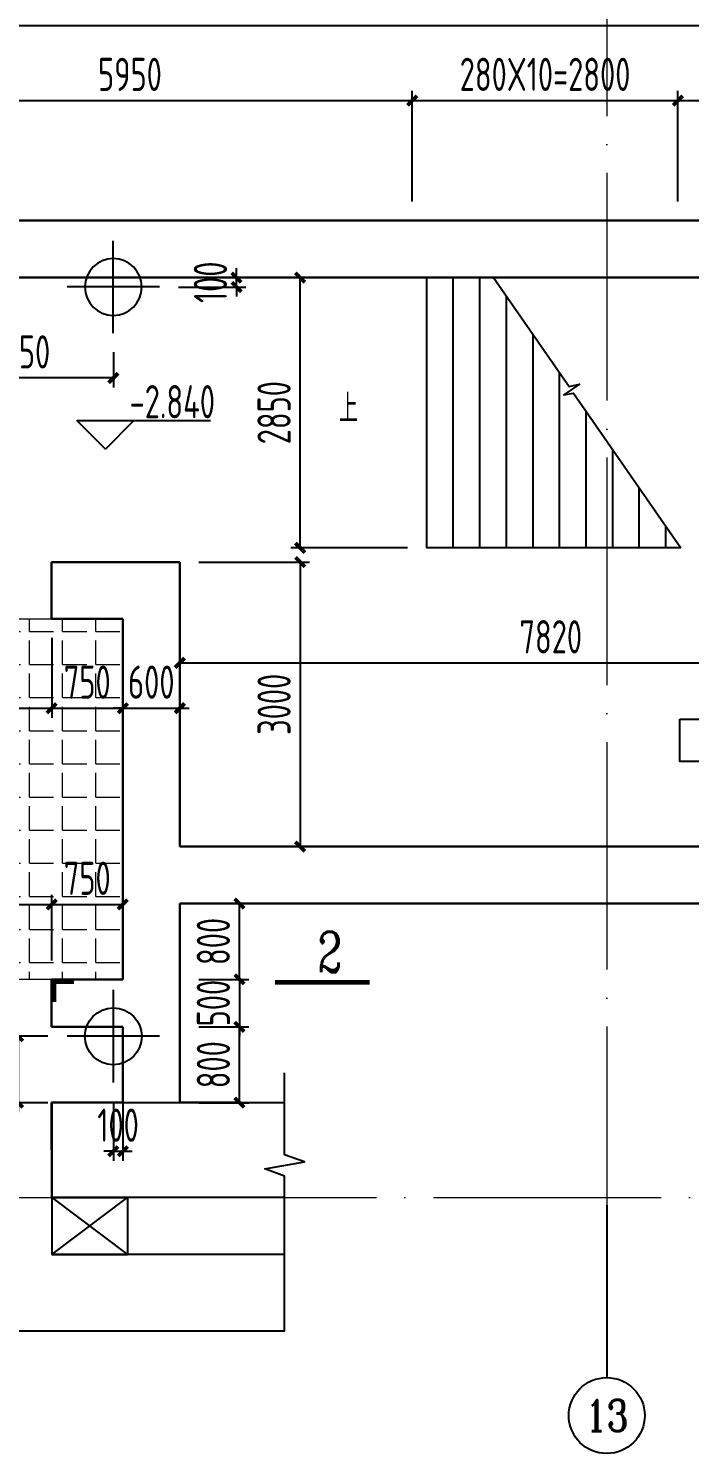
# Model space of a CAD drawing. Header units: millimetres. Extents: x -897614 to 191467, y -439928 to 101803.
# Drawn here: x -381683 to -374717, y -176673 to -161648 of the extents above; entities that cross this region are included whole.
import ezdxf
from ezdxf.enums import TextEntityAlignment as Align

# ---------------------------------------------------------------- set-up
doc = ezdxf.new("R2010")
doc.units = ezdxf.units.MM
doc.header["$LTSCALE"] = 1000
doc.linetypes.add('ACAD_ISO04W100', pattern=[30, 24, -3, 0, -3])
for name, color, linetype in [('AXIS', 3, 'Continuous'), ('DIM_ELEV', 3, 'Continuous'), ('DIM_LEAD', 3, 'Continuous'), ('DIM_SYMB', 3, 'Continuous'), ('JG_TEXT', 7, 'Continuous'), ('OTH', 7, 'Continuous'), ('STAIR', 2, 'Continuous'), ('ZH', 7, 'Continuous')]:
    doc.layers.add(name, color=color, linetype=linetype)
for name, color, linetype, lineweight in [('AXIS_TEXT', 7, 'Continuous', 18), ('DOTE', 8, 'ACAD_ISO04W100', 9), ('PUB_HATCH', 8, 'Continuous', 18), ('WALL', 6, 'Continuous', 30)]:
    doc.layers.add(name, color=color, linetype=linetype, lineweight=lineweight)
doc.styles.add('_TCH_AXIS', font='COMPLEX', dxfattribs={"bigfont": 'GBCBIG'})
doc.styles.add('_TCH_LABEL', font='COMPLEX', dxfattribs={"bigfont": 'GBCBIG'})
doc.styles.add('COMPLEX', font='COMPLEX')
doc.styles.add('TSSD', font='tssdeng.shx', dxfattribs={"width": 0.7, "bigfont": 'tssdchn.shx'})
doc.dimstyles.new('TSD', dxfattribs={"dimtxt": 350, "dimasz": 100, "dimexe": 100, "dimexo": 200, "dimgap": 100, "dimtad": 1, "dimdec": 0, "dimzin": 0, "dimdsep": 46, "dimtxsty": 'TSSD', "dimblk": 'ARCHTICK', "dimcen": 0.09, "dimclrt": 7, "dimazin": 2, "dimtfac": 1, "dimtdec": 0, "dimtix": 1, "dimtmove": 2, "dimatfit": 3, "dimfxl": 0, "dimtolj": 1, "dimtzin": 0, "dimarcsym": 0})

# ---------------------------------------------------------------- blocks, each defined once
blk = doc.blocks.new('_ArchTick')
at = {"color": 0, "linetype": 'ByBlock', "const_width": 0.4}
blk.add_lwpolyline([(-0.5, -0.5), (0.5, 0.5)], dxfattribs=at)
blk = doc.blocks.new('*D1198')
at = {"layer": 'Defpoints', "color": 0, "transparency": 16777216}
for p in [(-377639, -162407), (-383589, -163674, 0), (-377639, -163674, 0)]:
    blk.add_point(p, dxfattribs=at)
at = {"layer": 'DIM_LEAD', "color": 0, "lineweight": -2, "transparency": 16777216}
for p, q in [((-383589, -163474), (-383589, -162307)), ((-383589, -162407), (-377639, -162407)), ((-377639, -163474), (-377639, -162307))]:
    blk.add_line(p, q, dxfattribs=at)
at = {"layer": 'DIM_LEAD', "color": 0, "lineweight": -2, "transparency": 16777216, "xscale": 100, "yscale": 100, "zscale": 100, "rotation": 180}
blk.add_blockref('_ArchTick', (-383589, -162407), dxfattribs=at)
at = {"layer": 'DIM_LEAD', "color": 0, "lineweight": -2, "transparency": 16777216, "xscale": 100, "yscale": 100, "zscale": 100}
blk.add_blockref('_ArchTick', (-377639, -162407), dxfattribs=at)
at = {"layer": 'DIM_LEAD', "color": 7, "transparency": 16777216, "insert": (-380614, -162132), "char_height": 350, "attachment_point": 5, "style": 'TSSD'}
blk.add_mtext('\\A1;5950', dxfattribs=at)
blk = doc.blocks.new('*D1199')
at = {"layer": 'Defpoints', "color": 0, "transparency": 16777216}
for p in [(-374839, -162407), (-377639, -163674, 0), (-374839, -163674)]:
    blk.add_point(p, dxfattribs=at)
at = {"layer": 'DIM_LEAD', "color": 0, "lineweight": -2, "transparency": 16777216}
for p, q in [((-377639, -163474), (-377639, -162307)), ((-377639, -162407), (-374839, -162407)), ((-374839, -163474), (-374839, -162307))]:
    blk.add_line(p, q, dxfattribs=at)
at = {"layer": 'DIM_LEAD', "color": 0, "lineweight": -2, "transparency": 16777216, "xscale": 100, "yscale": 100, "zscale": 100, "rotation": 180}
blk.add_blockref('_ArchTick', (-377639, -162407), dxfattribs=at)
at = {"layer": 'DIM_LEAD', "color": 0, "lineweight": -2, "transparency": 16777216, "xscale": 100, "yscale": 100, "zscale": 100}
blk.add_blockref('_ArchTick', (-374839, -162407), dxfattribs=at)
at = {"layer": 'DIM_LEAD', "color": 7, "transparency": 16777216, "insert": (-376239, -162132), "char_height": 350, "attachment_point": 5, "style": 'TSSD'}
blk.add_mtext('\\A1;280X10=2800', dxfattribs=at)
blk = doc.blocks.new('*D1202')
at = {"layer": 'Defpoints', "color": 0, "transparency": 16777216}
for p in [(-383589, -167874, 0), (-381439, -167874, 0), (-381439, -168815)]:
    blk.add_point(p, dxfattribs=at)
at = {"layer": 'DIM_LEAD', "color": 0, "lineweight": -2, "transparency": 16777216}
for p, q in [((-383589, -168074), (-383589, -168915)), ((-381439, -168074), (-381439, -168915)), ((-383589, -168815), (-381439, -168815))]:
    blk.add_line(p, q, dxfattribs=at)
at = {"layer": 'DIM_LEAD', "color": 0, "lineweight": -2, "transparency": 16777216, "xscale": 100, "yscale": 100, "zscale": 100, "rotation": 180}
blk.add_blockref('_ArchTick', (-383589, -168815), dxfattribs=at)
at = {"layer": 'DIM_LEAD', "color": 0, "lineweight": -2, "transparency": 16777216, "xscale": 100, "yscale": 100, "zscale": 100}
blk.add_blockref('_ArchTick', (-381439, -168815), dxfattribs=at)
at = {"layer": 'DIM_LEAD', "color": 7, "transparency": 16777216, "insert": (-382514, -168540), "char_height": 350, "attachment_point": 5, "style": 'TSSD'}
blk.add_mtext('\\A1;2150', dxfattribs=at)
blk = doc.blocks.new('*D1203')
at = {"layer": 'Defpoints', "color": 0, "transparency": 16777216}
for p in [(-381439, -167874, 0), (-380689, -167874, 0), (-380689, -168815)]:
    blk.add_point(p, dxfattribs=at)
at = {"layer": 'DIM_LEAD', "color": 0, "lineweight": -2, "transparency": 16777216}
for p, q in [((-381439, -168074), (-381439, -168915)), ((-380689, -168074), (-380689, -168915)), ((-381439, -168815), (-380689, -168815))]:
    blk.add_line(p, q, dxfattribs=at)
at = {"layer": 'DIM_LEAD', "color": 0, "lineweight": -2, "transparency": 16777216, "xscale": 100, "yscale": 100, "zscale": 100, "rotation": 180}
blk.add_blockref('_ArchTick', (-381439, -168815), dxfattribs=at)
at = {"layer": 'DIM_LEAD', "color": 0, "lineweight": -2, "transparency": 16777216, "xscale": 100, "yscale": 100, "zscale": 100}
blk.add_blockref('_ArchTick', (-380689, -168815), dxfattribs=at)
at = {"layer": 'DIM_LEAD', "color": 7, "transparency": 16777216, "insert": (-381064, -168540), "char_height": 350, "attachment_point": 5, "style": 'TSSD'}
blk.add_mtext('\\A1;750', dxfattribs=at)
blk = doc.blocks.new('*D1204')
at = {"layer": 'Defpoints', "color": 0, "transparency": 16777216}
for p in [(-380689, -167874, 0), (-380089, -167874, 0), (-380089, -168815)]:
    blk.add_point(p, dxfattribs=at)
at = {"layer": 'DIM_LEAD', "color": 0, "lineweight": -2, "transparency": 16777216}
for p, q in [((-380689, -168074), (-380689, -168915)), ((-380089, -168074), (-380089, -168915)), ((-380689, -168815), (-380789, -168815)), ((-380689, -168815), (-380089, -168815)), ((-380089, -168815), (-379989, -168815))]:
    blk.add_line(p, q, dxfattribs=at)
at = {"layer": 'DIM_LEAD', "color": 0, "lineweight": -2, "transparency": 16777216, "xscale": 100, "yscale": 100, "zscale": 100}
blk.add_blockref('_ArchTick', (-380689, -168815), dxfattribs=at)
at = {"layer": 'DIM_LEAD', "color": 0, "lineweight": -2, "transparency": 16777216, "xscale": 100, "yscale": 100, "zscale": 100, "rotation": 180}
blk.add_blockref('_ArchTick', (-380089, -168815), dxfattribs=at)
at = {"layer": 'DIM_LEAD', "color": 7, "transparency": 16777216, "insert": (-380389, -168540), "char_height": 350, "attachment_point": 5, "style": 'TSSD'}
blk.add_mtext('\\A1;600', dxfattribs=at)
blk = doc.blocks.new('*D1207')
at = {"layer": 'Defpoints', "color": 0, "transparency": 16777216}
for p in [(-371669, -161615), (-371669, -163674, 0), (-429959, -164074, 0)]:
    blk.add_point(p, dxfattribs=at)
at = {"layer": 'DIM_LEAD', "color": 0, "lineweight": -2, "transparency": 16777216}
for p, q in [((-429959, -163874), (-429959, -161515)), ((-429959, -161615), (-371669, -161615)), ((-371669, -163474), (-371669, -161515))]:
    blk.add_line(p, q, dxfattribs=at)
at = {"layer": 'DIM_LEAD', "color": 0, "lineweight": -2, "transparency": 16777216, "xscale": 100, "yscale": 100, "zscale": 100, "rotation": 180}
blk.add_blockref('_ArchTick', (-429959, -161615), dxfattribs=at)
at = {"layer": 'DIM_LEAD', "color": 0, "lineweight": -2, "transparency": 16777216, "xscale": 100, "yscale": 100, "zscale": 100}
blk.add_blockref('_ArchTick', (-371669, -161615), dxfattribs=at)
at = {"layer": 'DIM_LEAD', "color": 7, "transparency": 16777216, "insert": (-400814, -161340), "char_height": 350, "attachment_point": 5, "style": 'TSSD'}
blk.add_mtext('\\A1;58290', dxfattribs=at)
blk = doc.blocks.new('*D1212')
at = {"layer": 'Defpoints', "color": 0, "transparency": 16777216}
for p in [(-372269, -162407), (-374839, -163674), (-372269, -163674, 0)]:
    blk.add_point(p, dxfattribs=at)
at = {"layer": 'DIM_LEAD', "color": 0, "lineweight": -2, "transparency": 16777216}
for p, q in [((-374839, -163474), (-374839, -162307)), ((-374839, -162407), (-372269, -162407)), ((-372269, -163474), (-372269, -162307))]:
    blk.add_line(p, q, dxfattribs=at)
at = {"layer": 'DIM_LEAD', "color": 0, "lineweight": -2, "transparency": 16777216, "xscale": 100, "yscale": 100, "zscale": 100, "rotation": 180}
blk.add_blockref('_ArchTick', (-374839, -162407), dxfattribs=at)
at = {"layer": 'DIM_LEAD', "color": 0, "lineweight": -2, "transparency": 16777216, "xscale": 100, "yscale": 100, "zscale": 100}
blk.add_blockref('_ArchTick', (-372269, -162407), dxfattribs=at)
at = {"layer": 'DIM_LEAD', "color": 7, "transparency": 16777216, "insert": (-373554, -162132), "char_height": 350, "attachment_point": 5, "style": 'TSSD'}
blk.add_mtext('\\A1;2570', dxfattribs=at)
blk = doc.blocks.new('*D1213')
at = {"layer": 'Defpoints', "color": 0, "transparency": 16777216}
for p in [(-380089, -167274, 0), (-380089, -170274, 0), (-378820, -170274)]:
    blk.add_point(p, dxfattribs=at)
at = {"layer": 'DIM_LEAD', "color": 0, "lineweight": -2, "transparency": 16777216}
for p, q in [((-379889, -167274), (-378720, -167274)), ((-378820, -167274), (-378820, -170274)), ((-379889, -170274), (-378720, -170274))]:
    blk.add_line(p, q, dxfattribs=at)
at = {"layer": 'DIM_LEAD', "color": 0, "lineweight": -2, "transparency": 16777216, "xscale": 100, "yscale": 100, "zscale": 100}
for p, rotation in [((-378820, -167274), 90), ((-378820, -170274), 270)]:
    blk.add_blockref('_ArchTick', p, dxfattribs=dict(at, rotation=rotation))
at = {"layer": 'DIM_LEAD', "color": 7, "transparency": 16777216, "insert": (-379095, -168774), "char_height": 350, "attachment_point": 5, "rotation": 90, "style": 'TSSD'}
blk.add_mtext('\\A1;3000', dxfattribs=at)
blk = doc.blocks.new('*D1215')
at = {"layer": 'Defpoints', "color": 0, "transparency": 16777216}
for p in [(-381439, -170883), (-387439, -171674, 0), (-381439, -171674, 0)]:
    blk.add_point(p, dxfattribs=at)
at = {"layer": 'DIM_LEAD', "color": 0, "lineweight": -2, "transparency": 16777216}
for p, q in [((-387439, -171474), (-387439, -170783)), ((-381439, -171474), (-381439, -170783)), ((-387439, -170883), (-381439, -170883))]:
    blk.add_line(p, q, dxfattribs=at)
at = {"layer": 'DIM_LEAD', "color": 0, "lineweight": -2, "transparency": 16777216, "xscale": 100, "yscale": 100, "zscale": 100, "rotation": 180}
blk.add_blockref('_ArchTick', (-387439, -170883), dxfattribs=at)
at = {"layer": 'DIM_LEAD', "color": 0, "lineweight": -2, "transparency": 16777216, "xscale": 100, "yscale": 100, "zscale": 100}
blk.add_blockref('_ArchTick', (-381439, -170883), dxfattribs=at)
at = {"layer": 'DIM_LEAD', "color": 7, "transparency": 16777216, "insert": (-384439, -170608), "char_height": 350, "attachment_point": 5, "style": 'TSSD'}
blk.add_mtext('\\A1;6000', dxfattribs=at)
blk = doc.blocks.new('*D1216')
at = {"layer": 'Defpoints', "color": 0, "transparency": 16777216}
for p in [(-380689, -170883), (-381439, -171674, 0), (-380689, -171674, 0)]:
    blk.add_point(p, dxfattribs=at)
at = {"layer": 'DIM_LEAD', "color": 0, "lineweight": -2, "transparency": 16777216}
for p, q in [((-381439, -171474), (-381439, -170783)), ((-380689, -171474), (-380689, -170783)), ((-381439, -170883), (-380689, -170883))]:
    blk.add_line(p, q, dxfattribs=at)
at = {"layer": 'DIM_LEAD', "color": 0, "lineweight": -2, "transparency": 16777216, "xscale": 100, "yscale": 100, "zscale": 100, "rotation": 180}
blk.add_blockref('_ArchTick', (-381439, -170883), dxfattribs=at)
at = {"layer": 'DIM_LEAD', "color": 0, "lineweight": -2, "transparency": 16777216, "xscale": 100, "yscale": 100, "zscale": 100}
blk.add_blockref('_ArchTick', (-380689, -170883), dxfattribs=at)
at = {"layer": 'DIM_LEAD', "color": 7, "transparency": 16777216, "insert": (-381064, -170608), "char_height": 350, "attachment_point": 5, "style": 'TSSD'}
blk.add_mtext('\\A1;750', dxfattribs=at)
blk = doc.blocks.new('*D1220')
at = {"layer": 'Defpoints', "color": 0, "transparency": 16777216}
for p in [(-380089, -172174, 0), (-379460, -172174), (-380089, -172974, 0)]:
    blk.add_point(p, dxfattribs=at)
at = {"layer": 'DIM_LEAD', "color": 0, "lineweight": -2, "transparency": 16777216}
for p, q in [((-379889, -172174), (-379360, -172174)), ((-379460, -172974), (-379460, -172174)), ((-379889, -172974), (-379360, -172974))]:
    blk.add_line(p, q, dxfattribs=at)
at = {"layer": 'DIM_LEAD', "color": 0, "lineweight": -2, "transparency": 16777216, "xscale": 100, "yscale": 100, "zscale": 100}
for p, rotation in [((-379460, -172174), 90), ((-379460, -172974), 270)]:
    blk.add_blockref('_ArchTick', p, dxfattribs=dict(at, rotation=rotation))
at = {"layer": 'DIM_LEAD', "color": 7, "transparency": 16777216, "insert": (-379735, -172574), "char_height": 350, "attachment_point": 5, "rotation": 90, "style": 'TSSD'}
blk.add_mtext('\\A1;800', dxfattribs=at)
blk = doc.blocks.new('*D1221')
at = {"layer": 'Defpoints', "color": 0, "transparency": 16777216}
for p in [(-380089, -170874, 0), (-379460, -170874), (-380089, -171674, 0)]:
    blk.add_point(p, dxfattribs=at)
at = {"layer": 'DIM_LEAD', "color": 0, "lineweight": -2, "transparency": 16777216}
for p, q in [((-379889, -170874), (-379360, -170874)), ((-379460, -171674), (-379460, -170874)), ((-379889, -171674), (-379360, -171674))]:
    blk.add_line(p, q, dxfattribs=at)
at = {"layer": 'DIM_LEAD', "color": 0, "lineweight": -2, "transparency": 16777216, "xscale": 100, "yscale": 100, "zscale": 100}
for p, rotation in [((-379460, -170874), 90), ((-379460, -171674), 270)]:
    blk.add_blockref('_ArchTick', p, dxfattribs=dict(at, rotation=rotation))
at = {"layer": 'DIM_LEAD', "color": 7, "transparency": 16777216, "insert": (-379735, -171274), "char_height": 350, "attachment_point": 5, "rotation": 90, "style": 'TSSD'}
blk.add_mtext('\\A1;800', dxfattribs=at)
blk = doc.blocks.new('*D1249')
at = {"layer": 'Defpoints', "color": 0, "transparency": 16777216}
for p in [(-378820, -164274), (-377639, -164274, 0), (-377489, -167124, 0)]:
    blk.add_point(p, dxfattribs=at)
at = {"layer": 'DIM_LEAD', "color": 0, "lineweight": -2, "transparency": 16777216}
for p, q in [((-377839, -164274), (-378920, -164274)), ((-378820, -167124), (-378820, -164274)), ((-377689, -167124), (-378920, -167124))]:
    blk.add_line(p, q, dxfattribs=at)
at = {"layer": 'DIM_LEAD', "color": 0, "lineweight": -2, "transparency": 16777216, "xscale": 100, "yscale": 100, "zscale": 100}
for p, rotation in [((-378820, -164274), 90), ((-378820, -167124), 270)]:
    blk.add_blockref('_ArchTick', p, dxfattribs=dict(at, rotation=rotation))
at = {"layer": 'DIM_LEAD', "color": 7, "transparency": 16777216, "insert": (-379095, -165699), "char_height": 350, "attachment_point": 5, "rotation": 90, "style": 'TSSD'}
blk.add_mtext('\\A1;2850', dxfattribs=at)
blk = doc.blocks.new('*D1252')
at = {"layer": 'Defpoints', "color": 0, "transparency": 16777216}
for p in [(-380089, -171674, 0), (-380089, -172174, 0), (-379460, -172174)]:
    blk.add_point(p, dxfattribs=at)
at = {"layer": 'DIM_LEAD', "color": 0, "lineweight": -2, "transparency": 16777216}
for p, q in [((-379460, -171674), (-379460, -171574)), ((-379889, -171674), (-379360, -171674)), ((-379460, -171674), (-379460, -172174)), ((-379889, -172174), (-379360, -172174)), ((-379460, -172174), (-379460, -172274))]:
    blk.add_line(p, q, dxfattribs=at)
at = {"layer": 'DIM_LEAD', "color": 0, "lineweight": -2, "transparency": 16777216, "xscale": 100, "yscale": 100, "zscale": 100}
for p, rotation in [((-379460, -171674), 270), ((-379460, -172174), 90)]:
    blk.add_blockref('_ArchTick', p, dxfattribs=dict(at, rotation=rotation))
at = {"layer": 'DIM_LEAD', "color": 7, "transparency": 16777216, "insert": (-379735, -171924), "char_height": 350, "attachment_point": 5, "rotation": 90, "style": 'TSSD'}
blk.add_mtext('\\A1;500', dxfattribs=at)
blk = doc.blocks.new('A$C3ABC6A2D')
at = {"color": 5, "linetype": 'Continuous'}
for p, q in [((4605, -6781), (2150, -6781)), ((2150, -6781), (2150, -8381)), ((2150, -7781), (2150, -8381)), ((2150, -7781), (2950, -8381)), ((2150, -8381), (2950, -7781)), ((4605, -7781), (2150, -7781)), ((2151, -7781), (2950, -7781)), ((2950, -7781), (2950, -8381)), ((4605, -8381), (2150, -8381)), ((2151, -8381), (2950, -8381))]:
    blk.add_line(p, q, dxfattribs=at)
at = {"color": 5}
blk.add_lwpolyline([(-47829, -6467), (-47829, -7330), (-47619, -7406), (-48039, -7480), (-47829, -7555), (-47829, -9187), (-18323, -9187), (-18246, -8977), (-18172, -9397), (-18098, -9187), (4605, -9187), (4605, -7555), (4395, -7480), (4815, -7406), (4605, -7330), (4605, -6467)], dxfattribs=at)
blk = doc.blocks.new('_axiso')
blk.add_circle((0, 0), 0.5)
at = {"layer": 'AXIS_TEXT', "style": 'COMPLEX', "width": 1.041667}
blk.add_attdef('A', text='', height=0.56, dxfattribs=at).set_placement((-0.25, -0.28), (0.25, -0.28), align=Align.FIT)
blk = doc.blocks.new('*D1366')
at = {"layer": 'Defpoints', "color": 0, "transparency": 16777216}
for p in [(-372269, -168337), (-380089, -170274, 0), (-372269, -170274, 0)]:
    blk.add_point(p, dxfattribs=at)
at = {"layer": 'DIM_LEAD', "color": 0, "lineweight": -2, "transparency": 16777216}
for p, q in [((-380089, -168587), (-380089, -168237)), ((-372269, -168587), (-372269, -168237)), ((-380089, -168337), (-372269, -168337))]:
    blk.add_line(p, q, dxfattribs=at)
at = {"layer": 'DIM_LEAD', "color": 0, "lineweight": -2, "transparency": 16777216, "xscale": 100, "yscale": 100, "zscale": 100, "rotation": 180}
blk.add_blockref('_ArchTick', (-380089, -168337), dxfattribs=at)
at = {"layer": 'DIM_LEAD', "color": 0, "lineweight": -2, "transparency": 16777216, "xscale": 100, "yscale": 100, "zscale": 100}
blk.add_blockref('_ArchTick', (-372269, -168337), dxfattribs=at)
at = {"layer": 'DIM_LEAD', "color": 7, "transparency": 16777216, "insert": (-376179, -168062), "char_height": 350, "attachment_point": 5, "style": 'TSSD'}
blk.add_mtext('\\A1;7820', dxfattribs=at)
blk = doc.blocks.new('A$C74342322')
at = {"layer": 'ZH'}
for p, q in [((0, -488), (0, 488)), ((-488, 0), (488, 0))]:
    blk.add_line(p, q, dxfattribs=at)
blk.add_circle((0, 0), 300, dxfattribs=at)
blk = doc.blocks.new('*D1183')
at = {"layer": 'Defpoints', "color": 0, "transparency": 16777216}
for p in [(-382739, -164862, 0), (-380789, -164862, 0), (-382739, -165333)]:
    blk.add_point(p, dxfattribs=at)
at = {"layer": 'DIM_LEAD', "color": 0, "lineweight": -2, "transparency": 16777216}
for p, q in [((-382739, -165062), (-382739, -165433)), ((-380789, -165062), (-380789, -165433)), ((-380789, -165333), (-382739, -165333))]:
    blk.add_line(p, q, dxfattribs=at)
at = {"layer": 'DIM_LEAD', "color": 0, "lineweight": -2, "transparency": 16777216, "xscale": 100, "yscale": 100, "zscale": 100, "rotation": 180}
blk.add_blockref('_ArchTick', (-382739, -165333), dxfattribs=at)
at = {"layer": 'DIM_LEAD', "color": 0, "lineweight": -2, "transparency": 16777216, "xscale": 100, "yscale": 100, "zscale": 100}
blk.add_blockref('_ArchTick', (-380789, -165333), dxfattribs=at)
at = {"layer": 'DIM_LEAD', "color": 7, "transparency": 16777216, "insert": (-381764, -165058), "char_height": 350, "attachment_point": 5, "style": 'TSSD'}
blk.add_mtext('\\A1;1950', dxfattribs=at)
blk = doc.blocks.new('*D1184')
at = {"layer": 'Defpoints', "color": 0, "transparency": 16777216}
for p in [(-380301, -164274, 0), (-379491, -164274), (-380301, -164374, 0)]:
    blk.add_point(p, dxfattribs=at)
at = {"layer": 'DIM_LEAD', "color": 0, "lineweight": -2, "transparency": 16777216}
for p, q in [((-379491, -164274), (-379491, -164174)), ((-380101, -164274), (-379391, -164274)), ((-379491, -164374), (-379491, -164274)), ((-380101, -164374), (-379391, -164374)), ((-379491, -164374), (-379491, -164474))]:
    blk.add_line(p, q, dxfattribs=at)
at = {"layer": 'DIM_LEAD', "color": 0, "lineweight": -2, "transparency": 16777216, "xscale": 100, "yscale": 100, "zscale": 100}
for p, rotation in [((-379491, -164274), 270), ((-379491, -164374), 90)]:
    blk.add_blockref('_ArchTick', p, dxfattribs=dict(at, rotation=rotation))
at = {"layer": 'DIM_LEAD', "color": 7, "transparency": 16777216, "insert": (-379766, -164324), "char_height": 350, "attachment_point": 5, "rotation": 90, "style": 'TSSD'}
blk.add_mtext('\\A1;100', dxfattribs=at)
blk = doc.blocks.new('*D1191')
at = {"layer": 'Defpoints', "color": 0, "transparency": 16777216}
for p in [(-381278, -172274, 0), (-381793, -172974), (-381278, -172974, 0)]:
    blk.add_point(p, dxfattribs=at)
at = {"layer": 'DIM_LEAD', "color": 0, "lineweight": -2, "transparency": 16777216}
for p, q in [((-381793, -172274), (-381793, -172174)), ((-381478, -172274), (-381893, -172274)), ((-381793, -172274), (-381793, -172974)), ((-381478, -172974), (-381893, -172974)), ((-381793, -172974), (-381793, -173074))]:
    blk.add_line(p, q, dxfattribs=at)
at = {"layer": 'DIM_LEAD', "color": 0, "lineweight": -2, "transparency": 16777216, "xscale": 100, "yscale": 100, "zscale": 100}
for p, rotation in [((-381793, -172274), 270), ((-381793, -172974), 90)]:
    blk.add_blockref('_ArchTick', p, dxfattribs=dict(at, rotation=rotation))
at = {"layer": 'DIM_LEAD', "color": 7, "transparency": 16777216, "insert": (-382068, -172624), "char_height": 350, "attachment_point": 5, "rotation": 90, "style": 'TSSD'}
blk.add_mtext('\\A1;700', dxfattribs=at)
blk = doc.blocks.new('*D1192')
at = {"layer": 'Defpoints', "color": 0, "transparency": 16777216}
for p in [(-380789, -172762, 0), (-380689, -172762, 0), (-380689, -173486)]:
    blk.add_point(p, dxfattribs=at)
at = {"layer": 'DIM_LEAD', "color": 0, "lineweight": -2, "transparency": 16777216}
for p, q in [((-380789, -172962), (-380789, -173586)), ((-380689, -172962), (-380689, -173586)), ((-380789, -173486), (-380889, -173486)), ((-380789, -173486), (-380689, -173486)), ((-380689, -173486), (-380589, -173486))]:
    blk.add_line(p, q, dxfattribs=at)
at = {"layer": 'DIM_LEAD', "color": 0, "lineweight": -2, "transparency": 16777216, "xscale": 100, "yscale": 100, "zscale": 100}
blk.add_blockref('_ArchTick', (-380789, -173486), dxfattribs=at)
at = {"layer": 'DIM_LEAD', "color": 0, "lineweight": -2, "transparency": 16777216, "xscale": 100, "yscale": 100, "zscale": 100, "rotation": 180}
blk.add_blockref('_ArchTick', (-380689, -173486), dxfattribs=at)
at = {"layer": 'DIM_LEAD', "color": 7, "transparency": 16777216, "insert": (-380739, -173211), "char_height": 350, "attachment_point": 5, "style": 'TSSD'}
blk.add_mtext('\\A1;100', dxfattribs=at)

msp = doc.modelspace()

# ---------------------------------------------------------------- hatches: boundary and pattern name
at = {"layer": 'PUB_HATCH'}
h = msp.add_hatch(dxfattribs=at)
h.set_pattern_fill('ANGLE', color=256, scale=100)
h.set_pattern_definition([(0, (-427424.78, -117014.6), (0, 349.25), [254, -95.25]), (90, (-427424.78, -117014.6), (-349.25, 2e-14), [254, -95.25])])
h.paths.add_polyline_path([(-388189.36137, -167873.63592), (-380689.36135, -167873.63592), (-380689.36135, -171673.63592), (-388189.36137, -171673.63592)])

# ---------------------------------------------------------------- linework, layer by layer
at = {"layer": 'AXIS'}
msp.add_line((-375588.84614, -174052.92485, 0), (-375588.84614, -175872.77481, 0), dxfattribs=at)
at = {"layer": 'DIM_ELEV'}
for p, q in [((-380872.83727, -166082.32929), (-381172.83727, -165782.32929)), ((-381172.83727, -165782.32929), (-379764.04486, -165782.32929)), ((-380872.83727, -166082.32929), (-380572.83727, -165782.32929))]:
    msp.add_line(p, q, dxfattribs=at)
at = {"layer": 'DIM_SYMB', "const_width": 50, "elevation": 0}
msp.add_lwpolyline([(-379086.91161, -171704.81263), (-378086.91161, -171704.81263)], dxfattribs=at)
at = {"layer": 'DOTE', "ltscale": 0.1}
for p, q in [((-375588.84614, -160171.18077, 0), (-375588.84614, -174052.92485, 0)), ((-431418.08005, -173973.63591, 0), (-373115.74705, -173973.63591, 0))]:
    msp.add_line(p, q, dxfattribs=at)
at = {"layer": 'JG_TEXT'}
msp.add_lwpolyline([(-374818.09861, -168930.75009), (-373634.55928, -168930.75009), (-373634.55928, -169376.2658), (-374818.09861, -169376.2658)], close=True, dxfattribs=at)
at = {"layer": 'OTH', "const_width": 50, "elevation": 0}
msp.add_lwpolyline([(-381413.84614, -171913.6354), (-381413.84614, -171698.6354), (-381202.88791, -171698.6354)], dxfattribs=at)
at = {"layer": 'PUB_HATCH'}
msp.add_lwpolyline([(-388189.36137, -167873.63592), (-380689.36135, -167873.63592), (-380689.36135, -171673.63592), (-388189.36137, -171673.63592)], close=True, dxfattribs=at)
at = {"layer": 'STAIR', "color": 8}
for p, q in [((-377489.36176, -164273.65784, 0), (-377489.3618, -167123.66829, 0)), ((-377209.36176, -164273.65785, 0), (-377209.3618, -167123.66719, 0)), ((-376929.36176, -164273.65785, 0), (-376929.3618, -167123.66609, 0)), ((-376649.36176, -164466.13355, 0), (-376649.3618, -167123.66499, 0)), ((-376369.36176, -164870.51379, 0), (-376369.3618, -167123.6639, 0)), ((-376089.36177, -165274.89402, 0), (-376089.3618, -167123.6628, 0)), ((-375809.36178, -165679.27426, 0), (-375809.3618, -167123.6617, 0)), ((-375529.36178, -166083.65449, 0), (-375529.3618, -167123.6606, 0)), ((-375249.36179, -166488.03472, 0), (-375249.3618, -167123.65951, 0)), ((-374969.3618, -166892.41496, 0), (-374969.3618, -167123.65841, 0)), ((-374809.24519, -167123.65778, 0), (-377489.3618, -167123.66829, 0))]:
    msp.add_line(p, q, dxfattribs=at)
msp.add_lwpolyline([(-376782.63532, -164273.65785), (-375985.9026, -165424.31132), (-375877.32066, -165398.67021), (-376040.37162, -165511.56957), (-375939.0412, -165491.98927), (-374809.24519, -167123.65778)], dxfattribs=at)
msp.add_lwpolyline([(-378077.891, -165696.35076, 0, 0, 0), (-376818.62848, -165696.35075, 160, 0, 0), (-376309.5179, -165696.3507, 0, 0, 0)], format="xyseb", dxfattribs=at)
at = {"layer": 'WALL'}
for p, q in [((-396989.34808, -164273.65752, 0), (-372268.86147, -164273.65793, 0)), ((-381439.36135, -167273.63592, 0), (-380089.36135, -167273.63592, 0)), ((-381439.36135, -167873.63592), (-381439.36135, -167273.63592)), ((-380089.36135, -170273.63592, 0), (-380089.36135, -167273.63592, 0)), ((-381439.36135, -167873.63592), (-380689.36135, -167873.63592)), ((-380689.36135, -171673.63592, 0), (-380689.36135, -167873.63592, 0)), ((-380089.36135, -170273.63592, 0), (-372268.86161, -170273.63592, 0)), ((-380089.36135, -172973.63592, 0), (-380089.36135, -170873.63592, 0)), ((-380089.36135, -170873.63592, 0), (-371668.86162, -170873.63592, 0)), ((-381439.36135, -171673.63592, 0), (-380689.36135, -171673.63592, 0)), ((-381439.36135, -172173.63592, 0), (-381439.36135, -171673.63592, 0)), ((-381439.36135, -172173.63592, 0), (-380689.36135, -172173.63592, 0)), ((-380689.36135, -172973.63597, 0), (-380689.36135, -172173.63592, 0)), ((-380689.36135, -172973.63592, 0), (-381439.36135, -172973.63592, 0)), ((-381438.92084, -173973.63384, 0), (-381439.36135, -172973.63592, 0)), ((-379460.98959, -172973.63592, 0), (-380089.36135, -172973.63592, 0))]:
    msp.add_line(p, q, dxfattribs=at)
at = {"layer": 'WALL', "elevation": 0}
msp.add_lwpolyline([(-371668.86146, -163673.65794), (-412559.31293, -163673.65716), (-412559.31293, -164073.63591)], dxfattribs=at)

# ---------------------------------------------------------------- block references
at = {"color": 1, "ltscale": 10}
msp.add_blockref('A$C3ABC6A2D', (-383588.91891, -166192.76992, 0), dxfattribs=at)
at = {"layer": 'AXIS'}
ref = msp.add_blockref('_axiso', (-375588.84614, -176272.77481, 0), dxfattribs=dict(at, xscale=800, yscale=800, zscale=800))
ref.add_attrib('A', '13', dxfattribs={"layer": 'AXIS_TEXT', "ltscale": 10, "height": 328.445495, "style": '_TCH_AXIS'}).set_placement((-375815.62994, -176436.99756, 0), (-375362.06235, -176436.99756, 0), align=Align.FIT)
at = {"layer": 'DOTE', "xscale": -1}
msp.add_blockref('A$C74342322', (-380789.36135, -164373.63656, 0), dxfattribs=at)
at = {"layer": 'DOTE', "rotation": 180}
msp.add_blockref('A$C74342322', (-380789.36122, -172273.65701, 0), dxfattribs=at)

# ---------------------------------------------------------------- texts
at = {"layer": 'DIM_ELEV', "style": 'TSSD', "width": 0.7}
msp.add_text('-2.840', height=350, dxfattribs=at).set_placement((-380617.31189, -165758.23424))
at = {"layer": 'DIM_SYMB', "style": '_TCH_LABEL', "width": 0.705882}
msp.add_text('2', height=425, dxfattribs=at).set_placement((-378636.35232, -171597.37613, 0))
at = {"layer": 'STAIR', "color": 8, "style": 'TSSD', "width": 0.7}
msp.add_text('上', height=300, dxfattribs=at).set_placement((-378412.05833, -165802.1989))

# ---------------------------------------------------------------- dimensions: what is measured, and where the dimension line sits
at = {"layer": 'DIM_LEAD'}
for base, p1, p2, picture, middle in [((-371668.86146, -161615.01445), (-429959.31293, -164073.63591, 0), (-371668.86146, -163673.65881, 0), '*D1207', (-400814.08719, -161340.01445)), ((-377638.84612, -162406.64323), (-383588.84614, -163673.65774, 0), (-377638.84612, -163673.65784, 0), '*D1198', (-380613.84613, -162131.64323)), ((-372268.86147, -162406.64323), (-374838.84612, -163673.65789), (-372268.86147, -163673.65793, 0), '*D1212', (-373553.8538, -162131.64323)), ((-381438.84614, -168814.57958, 0), (-383588.84614, -167873.63592), (-381438.84614, -167873.63592), '*D1202', (-382513.84614, -168539.57958, 0)), ((-380688.84614, -168814.57958, 0), (-381438.84614, -167873.63592), (-380688.84614, -167873.63592), '*D1203', (-381063.84614, -168539.57958, 0)), ((-380088.84614, -168814.57958, 0), (-380688.84614, -167873.63592), (-380088.84614, -167873.63592), '*D1204', (-380388.84614, -168539.57958, 0)), ((-381438.84614, -170883.26856), (-387438.84616, -171673.63592, 0), (-381438.84614, -171673.63592, 0), '*D1215', (-384438.84615, -170608.26856)), ((-380688.84614, -170883.26856), (-381438.84614, -171673.63592, 0), (-380688.84614, -171673.63592, 0), '*D1216', (-381063.84614, -170608.26856))]:
    dim = msp.add_linear_dim(base=base, p1=p1, p2=p2, dimstyle='TSD', dxfattribs=at)
    dim.commit()
    dim.dimension.update_dxf_attribs({"geometry": picture, "text_midpoint": middle})
dim = msp.add_linear_dim(base=(-374838.84612, -162406.64323), p1=(-377638.84612, -163673.65784, 0), p2=(-374838.84612, -163673.65789), text='280X10=<>', dimstyle='TSD', dxfattribs=at)
dim.commit()
dim.dimension.update_dxf_attribs({"geometry": '*D1199', "text_midpoint": (-376238.84612, -162131.64323)})
for base, p1, p2, picture, middle in [((-379490.66836, -164273.65779), (-380300.87296, -164373.63656, 0), (-380300.87296, -164273.65779, 0), '*D1184', (-379765.66836, -164323.64718)), ((-381793.46985, -172973.63592), (-381277.8496, -172273.65701, 0), (-381277.8496, -172973.63592, 0), '*D1191', (-382068.46985, -172623.64646))]:
    dim = msp.add_linear_dim(base=base, p1=p1, p2=p2, angle=90, dimstyle='TSD', override={"dimfxl": 250}, dxfattribs=at)
    dim.commit()
    dim.dimension.update_dxf_attribs({"geometry": picture, "text_midpoint": middle})
for base, p1, p2, picture, middle in [((-378819.69743, -164273.65784), (-377489.3618, -167123.66829, 0), (-377638.84617, -164273.65784, 0), '*D1249', (-379094.69743, -165698.66306)), ((-378819.69743, -170273.63592), (-380088.84614, -167273.63592, 0), (-380088.84614, -170273.63592, 0), '*D1213', (-379094.69743, -168773.63592)), ((-379460.47439, -170873.63592), (-380088.84614, -171673.63592, 0), (-380088.84614, -170873.63592, 0), '*D1221', (-379735.47439, -171273.63592)), ((-379460.47439, -172173.63592), (-380088.84614, -171673.63592, 0), (-380088.84614, -172173.63592, 0), '*D1252', (-379735.47439, -171923.63592)), ((-379460.47439, -172173.63592), (-380089.36135, -172973.63592, 0), (-380088.84614, -172173.63592, 0), '*D1220', (-379735.47439, -172573.63592))]:
    dim = msp.add_linear_dim(base=base, p1=p1, p2=p2, angle=90, dimstyle='TSD', dxfattribs=at)
    dim.commit()
    dim.dimension.update_dxf_attribs({"geometry": picture, "text_midpoint": middle})
for base, p1, p2, override, picture, middle in [((-382738.86136, -165332.51934), (-380789.36135, -164862.12495, 0), (-382738.86136, -164862.12495, 0), {"dimfxl": 250}, '*D1183', (-381764.11136, -165057.51934)), ((-372268.86161, -168336.72475), (-380088.84614, -170273.63592, 0), (-372268.86161, -170273.63592, 0), {"dimfxl": 250, "dimfxlon": 1}, '*D1366', (-376178.85387, -168061.72475)), ((-380689.36135, -173485.75711), (-380789.36122, -172762.14539, 0), (-380689.36135, -172762.14539, 0), {"dimfxl": 250}, '*D1192', (-380739.36128, -173210.75711))]:
    dim = msp.add_linear_dim(base=base, p1=p1, p2=p2, dimstyle='TSD', override=override, dxfattribs=at)
    dim.commit()
    dim.dimension.update_dxf_attribs({"geometry": picture, "text_midpoint": middle})

doc.saveas('drawing.dxf')
